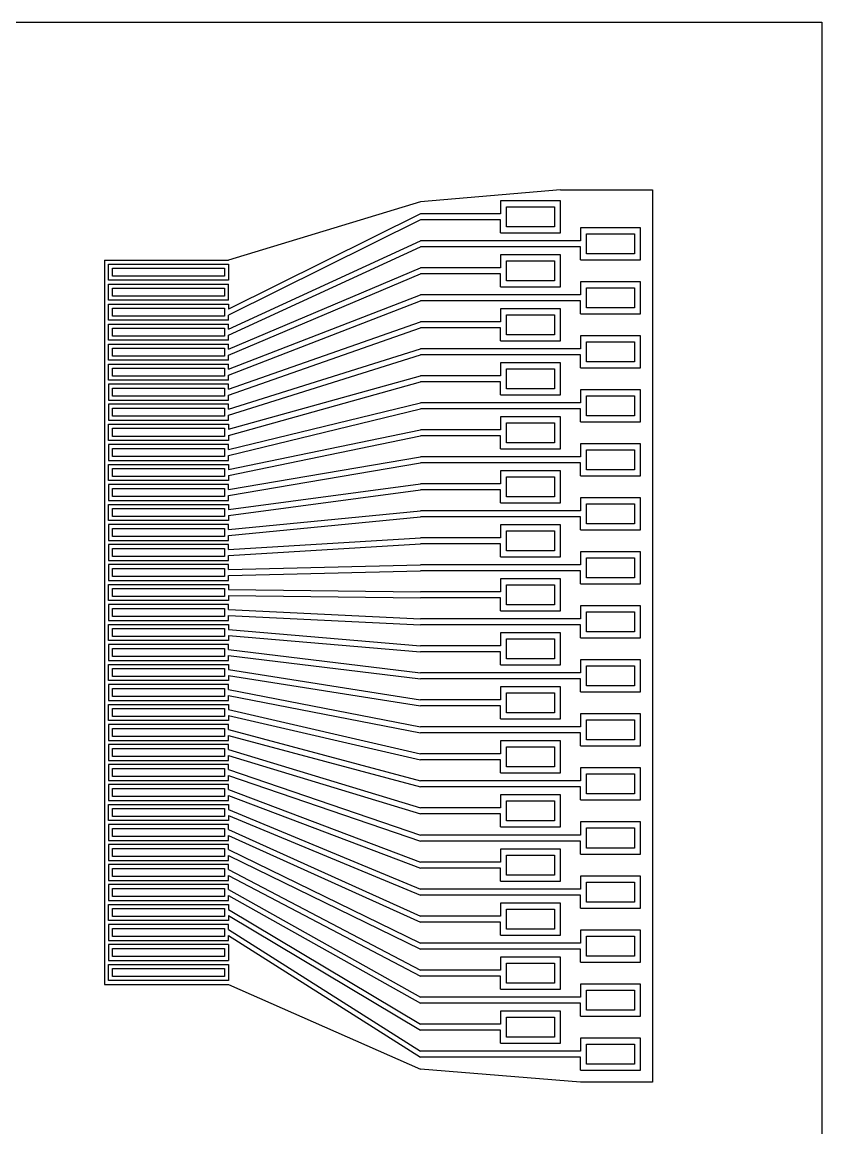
# Model space of a CAD drawing. Header units: inches. Extents: x 22 to 209, y 18 to 88.
# Drawn here: x 41.92 to 61.92, y 59.88 to 87.51 of the extents above; entities that cross this region are included whole.
import ezdxf

# ---------------------------------------------------------------- set-up
doc = ezdxf.new("R2010")
doc.units = ezdxf.units.IN
doc.header["$MEASUREMENT"] = 0
for name, color, linetype in [('Foil', 5, 'Continuous'), ('Hole', 1, 'Continuous'), ('Outline', 93, 'Continuous')]:
    doc.layers.add(name, color=color, linetype=linetype)

msp = doc.modelspace()

# ---------------------------------------------------------------- linework, layer by layer
at = {"layer": 'Foil'}
for p, q in [((21.92, 87.51), (61.92, 87.51)), ((61.92, 87.51), (61.92, 17.51)), ((55.383, 83.047), (53.883, 83.047)), ((53.883, 83.047), (53.883, 82.722)), ((55.383, 82.247), (55.383, 83.047)), ((51.883, 82.722), (47.083, 80.334)), ((53.883, 82.722), (51.883, 82.722)), ((51.883, 82.572), (47.083, 80.184)), ((53.883, 82.572), (51.883, 82.572)), ((53.883, 82.247), (53.883, 82.572)), ((57.383, 82.372), (55.883, 82.372)), ((55.883, 82.372), (55.883, 82.047)), ((57.383, 81.572), (57.383, 82.372)), ((53.883, 82.247), (55.383, 82.247)), ((47.083, 79.834), (51.883, 82.047)), ((47.083, 79.684), (51.883, 81.897)), ((55.883, 82.047), (51.883, 82.047)), ((55.883, 81.897), (51.883, 81.897)), ((55.883, 81.572), (55.883, 81.897)), ((55.383, 81.697), (53.883, 81.697)), ((53.883, 81.697), (53.883, 81.372)), ((55.383, 80.897), (55.383, 81.697)), ((55.883, 81.572), (57.383, 81.572)), ((44.083, 81.059), (44.083, 81.459)), ((44.083, 81.459), (47.083, 81.459)), ((47.083, 81.459), (47.083, 81.059)), ((47.083, 79.334), (51.883, 81.372)), ((53.883, 81.372), (51.883, 81.372)), ((47.083, 81.059), (44.083, 81.059)), ((47.083, 79.184), (51.883, 81.222)), ((53.883, 81.222), (51.883, 81.222)), ((53.883, 80.897), (53.883, 81.222)), ((57.383, 81.022), (55.883, 81.022)), ((55.883, 81.022), (55.883, 80.697)), ((57.383, 80.222), (57.383, 81.022)), ((44.083, 80.559), (44.083, 80.959)), ((44.083, 80.959), (47.083, 80.959)), ((47.083, 80.559), (47.083, 80.959)), ((47.083, 78.834), (51.883, 80.697)), ((55.883, 80.697), (51.883, 80.697)), ((53.883, 80.897), (55.383, 80.897)), ((47.083, 80.559), (44.083, 80.559)), ((44.083, 80.059), (44.083, 80.459)), ((44.083, 80.459), (47.083, 80.459)), ((47.083, 78.684), (51.883, 80.547)), ((47.083, 80.459), (47.083, 80.334)), ((55.883, 80.547), (51.883, 80.547)), ((55.883, 80.222), (55.883, 80.547)), ((47.083, 80.059), (47.083, 80.184)), ((55.383, 80.347), (53.883, 80.347)), ((53.883, 80.347), (53.883, 80.022)), ((55.383, 79.547), (55.383, 80.347)), ((55.883, 80.222), (57.383, 80.222)), ((47.083, 80.059), (44.083, 80.059)), ((44.083, 79.559), (44.083, 79.959)), ((44.083, 79.959), (47.083, 79.959)), ((47.083, 78.334), (51.883, 80.022)), ((47.083, 79.834), (47.083, 79.959)), ((47.083, 78.184), (51.883, 79.872)), ((53.883, 80.022), (51.883, 80.022)), ((53.883, 79.872), (51.883, 79.872)), ((53.883, 79.547), (53.883, 79.872)), ((47.083, 79.559), (47.083, 79.684)), ((57.383, 79.672), (55.883, 79.672)), ((55.883, 79.672), (55.883, 79.347)), ((57.383, 78.872), (57.383, 79.672)), ((47.083, 79.559), (44.083, 79.559)), ((44.083, 79.059), (44.083, 79.459)), ((44.083, 79.459), (47.083, 79.459)), ((47.083, 79.334), (47.083, 79.459)), ((47.083, 77.834), (51.883, 79.347)), ((55.883, 79.347), (51.883, 79.347)), ((53.883, 79.547), (55.383, 79.547)), ((47.083, 79.059), (44.083, 79.059)), ((47.083, 77.684), (51.883, 79.197)), ((47.083, 79.059), (47.083, 79.184)), ((55.883, 79.197), (51.883, 79.197)), ((55.883, 78.872), (55.883, 79.197)), ((44.083, 78.559), (44.083, 78.959)), ((44.083, 78.959), (47.083, 78.959)), ((47.083, 78.834), (47.083, 78.959)), ((55.383, 78.997), (53.883, 78.997)), ((53.883, 78.997), (53.883, 78.672)), ((55.383, 78.197), (55.383, 78.997)), ((55.883, 78.872), (57.383, 78.872)), ((47.083, 78.559), (44.083, 78.559)), ((47.083, 78.559), (47.083, 78.684)), ((47.083, 77.334), (51.883, 78.672)), ((47.083, 77.184), (51.883, 78.522)), ((53.883, 78.672), (51.883, 78.672)), ((53.883, 78.522), (51.883, 78.522)), ((53.883, 78.197), (53.883, 78.522)), ((47.083, 78.459), (44.083, 78.459)), ((44.083, 78.459), (44.083, 78.059)), ((47.083, 78.334), (47.083, 78.459)), ((53.883, 78.197), (55.383, 78.197)), ((57.383, 78.322), (55.883, 78.322)), ((55.883, 78.322), (55.883, 77.997)), ((57.383, 77.522), (57.383, 78.322)), ((44.083, 78.059), (47.083, 78.059)), ((47.083, 77.959), (44.083, 77.959)), ((44.083, 77.959), (44.083, 77.559)), ((47.083, 78.059), (47.083, 78.184)), ((47.083, 76.834), (51.883, 77.997)), ((47.083, 77.834), (47.083, 77.959)), ((55.883, 77.997), (51.883, 77.997)), ((47.083, 76.684), (51.883, 77.847)), ((47.083, 77.559), (47.083, 77.684)), ((55.883, 77.847), (51.883, 77.847)), ((55.383, 77.647), (53.883, 77.647)), ((53.883, 77.647), (53.883, 77.322)), ((55.383, 76.847), (55.383, 77.647)), ((55.883, 77.522), (55.883, 77.847)), ((44.083, 77.559), (47.083, 77.559)), ((44.083, 77.059), (44.083, 77.459)), ((44.083, 77.459), (47.083, 77.459)), ((47.083, 77.459), (47.083, 77.334)), ((55.883, 77.522), (57.383, 77.522)), ((47.083, 76.334), (51.883, 77.322)), ((47.083, 77.184), (47.083, 77.059)), ((47.083, 76.184), (51.883, 77.172)), ((53.883, 77.322), (51.883, 77.322)), ((53.883, 77.172), (51.883, 77.172)), ((53.883, 76.847), (53.883, 77.172)), ((47.083, 77.059), (44.083, 77.059)), ((47.083, 76.959), (44.083, 76.959)), ((44.083, 76.959), (44.083, 76.559)), ((47.083, 76.834), (47.083, 76.959)), ((53.883, 76.847), (55.383, 76.847)), ((57.383, 76.972), (55.883, 76.972)), ((55.883, 76.972), (55.883, 76.647)), ((57.383, 76.172), (57.383, 76.972)), ((44.083, 76.559), (47.083, 76.559)), ((47.083, 76.559), (47.083, 76.684)), ((47.083, 75.834), (51.883, 76.647)), ((55.883, 76.647), (51.883, 76.647)), ((44.083, 76.059), (44.083, 76.459)), ((44.083, 76.459), (47.083, 76.459)), ((47.083, 75.684), (51.883, 76.497)), ((47.083, 76.459), (47.083, 76.334)), ((55.883, 76.497), (51.883, 76.497)), ((55.383, 76.297), (53.883, 76.297)), ((53.883, 76.297), (53.883, 75.972)), ((55.383, 75.497), (55.383, 76.297)), ((55.883, 76.172), (55.883, 76.497)), ((47.083, 76.059), (44.083, 76.059)), ((47.083, 76.184), (47.083, 76.059)), ((55.883, 76.172), (57.383, 76.172)), ((47.083, 75.959), (44.083, 75.959)), ((44.083, 75.959), (44.083, 75.559)), ((47.083, 75.334), (51.883, 75.972)), ((47.083, 75.834), (47.083, 75.959)), ((47.083, 75.184), (51.883, 75.822)), ((53.883, 75.972), (51.883, 75.972)), ((53.883, 75.822), (51.883, 75.822)), ((53.883, 75.497), (53.883, 75.822)), ((44.083, 75.559), (47.083, 75.559)), ((44.083, 75.059), (44.083, 75.459)), ((44.083, 75.459), (47.083, 75.459)), ((47.083, 75.559), (47.083, 75.684)), ((47.083, 75.459), (47.083, 75.334)), ((53.883, 75.497), (55.383, 75.497)), ((57.383, 75.622), (55.883, 75.622)), ((55.883, 75.622), (55.883, 75.297)), ((57.383, 74.822), (57.383, 75.622)), ((47.083, 74.834), (51.883, 75.297)), ((47.083, 75.184), (47.083, 75.059)), ((55.883, 75.297), (51.883, 75.297)), ((47.083, 75.059), (44.083, 75.059)), ((47.083, 74.959), (44.083, 74.959)), ((44.083, 74.959), (44.083, 74.559)), ((47.083, 74.684), (51.883, 75.147)), ((47.083, 74.834), (47.083, 74.959)), ((55.883, 75.147), (51.883, 75.147)), ((55.383, 74.947), (53.883, 74.947)), ((53.883, 74.947), (53.883, 74.622)), ((55.383, 74.147), (55.383, 74.947)), ((55.883, 74.822), (55.883, 75.147)), ((47.083, 74.559), (47.083, 74.684)), ((47.083, 74.334), (51.883, 74.622)), ((53.883, 74.622), (51.883, 74.622)), ((55.883, 74.822), (57.383, 74.822)), ((44.083, 74.559), (47.083, 74.559)), ((47.083, 74.459), (44.083, 74.459)), ((44.083, 74.459), (44.083, 74.059)), ((47.083, 74.184), (51.883, 74.472)), ((47.083, 74.334), (47.083, 74.459)), ((53.883, 74.472), (51.883, 74.472)), ((53.883, 74.147), (53.883, 74.472)), ((44.083, 74.059), (47.083, 74.059)), ((47.083, 74.059), (47.083, 74.184)), ((53.883, 74.147), (55.383, 74.147)), ((57.383, 74.272), (55.883, 74.272)), ((55.883, 74.272), (55.883, 73.947)), ((57.383, 73.472), (57.383, 74.272)), ((47.083, 73.959), (44.083, 73.959)), ((44.083, 73.959), (44.083, 73.559)), ((47.083, 73.834), (47.083, 73.959)), ((47.083, 73.834), (51.883, 73.947)), ((47.083, 73.684), (51.883, 73.797)), ((55.883, 73.947), (51.883, 73.947)), ((55.883, 73.797), (51.883, 73.797)), ((55.883, 73.472), (55.883, 73.797)), ((44.083, 73.559), (47.083, 73.559)), ((47.083, 73.559), (47.083, 73.684)), ((55.383, 73.597), (53.883, 73.597)), ((53.883, 73.597), (53.883, 73.272)), ((55.383, 72.797), (55.383, 73.597)), ((44.083, 73.059), (44.083, 73.459)), ((44.083, 73.459), (47.083, 73.459)), ((47.083, 73.459), (47.083, 73.334)), ((47.083, 73.334), (51.883, 73.272)), ((53.883, 73.272), (51.883, 73.272)), ((55.883, 73.472), (57.383, 73.472)), ((47.083, 73.059), (44.083, 73.059)), ((47.083, 72.959), (44.083, 72.959)), ((44.083, 72.959), (44.083, 72.559)), ((47.083, 73.184), (47.083, 73.059)), ((47.083, 73.184), (51.883, 73.122)), ((47.083, 72.834), (47.083, 72.959)), ((53.883, 73.122), (51.883, 73.122)), ((53.883, 72.797), (53.883, 73.122)), ((47.083, 72.834), (51.883, 72.597)), ((47.083, 72.559), (47.083, 72.684)), ((47.083, 72.684), (51.883, 72.447)), ((53.883, 72.797), (55.383, 72.797)), ((57.383, 72.922), (55.883, 72.922)), ((55.883, 72.922), (55.883, 72.597)), ((57.383, 72.122), (57.383, 72.922)), ((44.083, 72.559), (47.083, 72.559)), ((44.083, 72.059), (44.083, 72.459)), ((44.083, 72.459), (47.083, 72.459)), ((47.083, 72.459), (47.083, 72.334)), ((55.883, 72.597), (51.883, 72.597)), ((55.883, 72.447), (51.883, 72.447)), ((55.883, 72.122), (55.883, 72.447)), ((47.083, 72.334), (51.883, 71.922)), ((47.083, 72.184), (47.083, 72.059)), ((47.083, 72.184), (51.883, 71.772)), ((55.383, 72.247), (53.883, 72.247)), ((53.883, 72.247), (53.883, 71.922)), ((55.383, 71.447), (55.383, 72.247)), ((55.883, 72.122), (57.383, 72.122)), ((47.083, 72.059), (44.083, 72.059)), ((47.083, 71.959), (44.083, 71.959)), ((44.083, 71.959), (44.083, 71.559)), ((47.083, 71.834), (47.083, 71.959)), ((53.883, 71.922), (51.883, 71.922)), ((47.083, 71.834), (51.883, 71.247)), ((47.083, 71.559), (47.083, 71.684)), ((47.083, 71.684), (51.883, 71.097)), ((53.883, 71.772), (51.883, 71.772)), ((53.883, 71.447), (53.883, 71.772)), ((57.383, 71.572), (55.883, 71.572)), ((55.883, 71.572), (55.883, 71.247)), ((57.383, 70.772), (57.383, 71.572)), ((44.083, 71.559), (47.083, 71.559)), ((44.083, 71.059), (44.083, 71.459)), ((44.083, 71.459), (47.083, 71.459)), ((47.083, 71.459), (47.083, 71.334)), ((47.083, 71.334), (51.883, 70.572)), ((53.883, 71.447), (55.383, 71.447)), ((47.083, 71.059), (44.083, 71.059)), ((47.083, 71.184), (47.083, 71.059)), ((47.083, 71.184), (51.883, 70.422)), ((55.883, 71.247), (51.883, 71.247)), ((55.883, 71.097), (51.883, 71.097)), ((55.883, 70.772), (55.883, 71.097)), ((47.083, 70.959), (44.083, 70.959)), ((44.083, 70.959), (44.083, 70.559)), ((47.083, 70.834), (47.083, 70.959)), ((47.083, 70.834), (51.883, 69.897)), ((55.383, 70.897), (53.883, 70.897)), ((53.883, 70.897), (53.883, 70.572)), ((55.383, 70.097), (55.383, 70.897)), ((55.883, 70.772), (57.383, 70.772)), ((44.083, 70.559), (47.083, 70.559)), ((47.083, 70.559), (47.083, 70.684)), ((47.083, 70.684), (51.883, 69.747)), ((53.883, 70.572), (51.883, 70.572)), ((44.083, 70.059), (44.083, 70.459)), ((44.083, 70.459), (47.083, 70.459)), ((47.083, 70.459), (47.083, 70.334)), ((47.083, 70.334), (51.883, 69.222)), ((47.083, 70.184), (47.083, 70.059)), ((47.083, 70.184), (51.883, 69.072)), ((53.883, 70.422), (51.883, 70.422)), ((53.883, 70.097), (53.883, 70.422)), ((57.383, 70.222), (55.883, 70.222)), ((55.883, 70.222), (55.883, 69.897)), ((57.383, 69.422), (57.383, 70.222)), ((47.083, 70.059), (44.083, 70.059)), ((47.083, 69.959), (44.083, 69.959)), ((44.083, 69.959), (44.083, 69.559)), ((47.083, 69.834), (47.083, 69.959)), ((53.883, 70.097), (55.383, 70.097)), ((47.083, 69.834), (51.883, 68.547)), ((47.083, 69.559), (47.083, 69.684)), ((47.083, 69.684), (51.883, 68.397)), ((55.883, 69.897), (51.883, 69.897)), ((55.883, 69.747), (51.883, 69.747)), ((55.883, 69.422), (55.883, 69.747)), ((44.083, 69.559), (47.083, 69.559)), ((47.083, 69.459), (44.083, 69.459)), ((44.083, 69.459), (44.083, 69.059)), ((47.083, 69.334), (47.083, 69.459)), ((55.383, 69.547), (53.883, 69.547)), ((53.883, 69.547), (53.883, 69.222)), ((55.383, 68.747), (55.383, 69.547)), ((55.883, 69.422), (57.383, 69.422)), ((47.083, 69.334), (51.883, 67.872)), ((47.083, 69.059), (47.083, 69.184)), ((47.083, 69.184), (51.883, 67.722)), ((53.883, 69.222), (51.883, 69.222)), ((44.083, 69.059), (47.083, 69.059)), ((47.083, 68.959), (44.083, 68.959)), ((44.083, 68.959), (44.083, 68.559)), ((47.083, 68.834), (47.083, 68.959)), ((47.083, 68.834), (51.883, 67.197)), ((53.883, 69.072), (51.883, 69.072)), ((53.883, 68.747), (53.883, 69.072)), ((57.383, 68.872), (55.883, 68.872)), ((55.883, 68.872), (55.883, 68.547)), ((57.383, 68.072), (57.383, 68.872)), ((44.083, 68.559), (47.083, 68.559)), ((47.083, 68.559), (47.083, 68.684)), ((47.083, 68.684), (51.883, 67.047)), ((55.883, 68.547), (51.883, 68.547)), ((53.883, 68.747), (55.383, 68.747)), ((47.083, 68.459), (44.083, 68.459)), ((44.083, 68.459), (44.083, 68.059)), ((47.083, 68.334), (47.083, 68.459)), ((47.083, 68.334), (51.883, 66.522)), ((55.883, 68.397), (51.883, 68.397)), ((55.883, 68.072), (55.883, 68.397)), ((44.083, 68.059), (47.083, 68.059)), ((47.083, 68.059), (47.083, 68.184)), ((47.083, 68.184), (51.883, 66.372)), ((55.383, 68.197), (53.883, 68.197)), ((53.883, 68.197), (53.883, 67.872)), ((55.383, 67.397), (55.383, 68.197)), ((55.883, 68.072), (57.383, 68.072)), ((44.083, 67.559), (44.083, 67.959)), ((44.083, 67.959), (47.083, 67.959)), ((47.083, 67.959), (47.083, 67.834)), ((47.083, 67.834), (51.883, 65.847)), ((53.883, 67.872), (51.883, 67.872)), ((53.883, 67.722), (51.883, 67.722)), ((53.883, 67.397), (53.883, 67.722)), ((47.083, 67.559), (44.083, 67.559)), ((47.083, 67.459), (44.083, 67.459)), ((44.083, 67.459), (44.083, 67.059)), ((47.083, 67.684), (47.083, 67.559)), ((47.083, 67.684), (51.883, 65.697)), ((47.083, 67.334), (47.083, 67.459)), ((57.383, 67.522), (55.883, 67.522)), ((55.883, 67.522), (55.883, 67.197)), ((57.383, 66.722), (57.383, 67.522)), ((47.083, 67.334), (51.883, 65.172)), ((47.083, 67.059), (47.083, 67.184)), ((47.083, 67.184), (51.883, 65.022)), ((55.883, 67.197), (51.883, 67.197)), ((53.883, 67.397), (55.383, 67.397)), ((44.083, 67.059), (47.083, 67.059)), ((47.083, 66.959), (44.083, 66.959)), ((44.083, 66.959), (44.083, 66.559)), ((47.083, 66.834), (47.083, 66.959)), ((55.883, 67.047), (51.883, 67.047)), ((55.883, 66.722), (55.883, 67.047)), ((47.083, 66.834), (51.883, 64.497)), ((47.083, 66.559), (47.083, 66.684)), ((47.083, 66.684), (51.883, 64.347)), ((55.383, 66.847), (53.883, 66.847)), ((53.883, 66.847), (53.883, 66.522)), ((55.383, 66.047), (55.383, 66.847)), ((55.883, 66.722), (57.383, 66.722)), ((44.083, 66.559), (47.083, 66.559)), ((47.083, 66.459), (44.083, 66.459)), ((44.083, 66.459), (44.083, 66.059)), ((47.083, 66.334), (47.083, 66.459)), ((47.083, 66.334), (51.883, 63.822)), ((53.883, 66.522), (51.883, 66.522)), ((53.883, 66.372), (51.883, 66.372)), ((53.883, 66.047), (53.883, 66.372)), ((44.083, 66.059), (47.083, 66.059)), ((47.083, 66.059), (47.083, 66.184)), ((47.083, 66.184), (51.883, 63.672)), ((53.883, 66.047), (55.383, 66.047)), ((57.383, 66.172), (55.883, 66.172)), ((55.883, 66.172), (55.883, 65.847)), ((57.383, 65.372), (57.383, 66.172)), ((47.083, 65.959), (44.083, 65.959)), ((44.083, 65.959), (44.083, 65.559)), ((47.083, 65.834), (47.083, 65.959)), ((47.083, 65.834), (51.883, 63.147)), ((55.883, 65.847), (51.883, 65.847)), ((44.083, 65.559), (47.083, 65.559)), ((47.083, 65.559), (47.083, 65.684)), ((47.083, 65.684), (51.883, 62.997)), ((55.883, 65.697), (51.883, 65.697)), ((55.383, 65.497), (53.883, 65.497)), ((53.883, 65.497), (53.883, 65.172)), ((55.383, 64.697), (55.383, 65.497)), ((55.883, 65.372), (55.883, 65.697)), ((44.083, 65.059), (44.083, 65.459)), ((44.083, 65.459), (47.083, 65.459)), ((47.083, 65.459), (47.083, 65.334)), ((47.083, 65.334), (51.883, 62.472)), ((55.883, 65.372), (57.383, 65.372)), ((47.083, 65.059), (44.083, 65.059)), ((47.083, 64.959), (44.083, 64.959)), ((44.083, 64.959), (44.083, 64.559)), ((47.083, 65.184), (47.083, 65.059)), ((47.083, 65.184), (51.883, 62.322)), ((47.083, 64.834), (47.083, 64.959)), ((53.883, 65.172), (51.883, 65.172)), ((53.883, 65.022), (51.883, 65.022)), ((53.883, 64.697), (53.883, 65.022)), ((47.083, 64.834), (51.883, 61.797)), ((47.083, 64.559), (47.083, 64.684)), ((47.083, 64.684), (51.883, 61.647)), ((53.883, 64.697), (55.383, 64.697)), ((57.383, 64.822), (55.883, 64.822)), ((55.883, 64.822), (55.883, 64.497)), ((57.383, 64.022), (57.383, 64.822)), ((44.083, 64.559), (47.083, 64.559)), ((47.083, 64.459), (44.083, 64.459)), ((44.083, 64.459), (44.083, 64.059)), ((47.083, 64.459), (47.083, 64.059)), ((55.883, 64.497), (51.883, 64.497)), ((55.883, 64.347), (51.883, 64.347)), ((55.383, 64.147), (53.883, 64.147)), ((53.883, 64.147), (53.883, 63.822)), ((55.383, 63.347), (55.383, 64.147)), ((55.883, 64.022), (55.883, 64.347)), ((44.083, 64.059), (47.083, 64.059)), ((44.083, 63.559), (44.083, 63.959)), ((44.083, 63.959), (47.083, 63.959)), ((47.083, 63.959), (47.083, 63.559)), ((55.883, 64.022), (57.383, 64.022)), ((47.083, 63.559), (44.083, 63.559)), ((53.883, 63.822), (51.883, 63.822)), ((53.883, 63.672), (51.883, 63.672)), ((53.883, 63.347), (53.883, 63.672)), ((53.883, 63.347), (55.383, 63.347)), ((57.383, 63.472), (55.883, 63.472)), ((55.883, 63.472), (55.883, 63.147)), ((57.383, 62.672), (57.383, 63.472)), ((55.883, 63.147), (51.883, 63.147)), ((55.883, 62.997), (51.883, 62.997)), ((55.383, 62.797), (53.883, 62.797)), ((53.883, 62.797), (53.883, 62.472)), ((55.383, 61.997), (55.383, 62.797)), ((55.883, 62.672), (55.883, 62.997)), ((53.883, 62.472), (51.883, 62.472)), ((55.883, 62.672), (57.383, 62.672)), ((53.883, 62.322), (51.883, 62.322)), ((53.883, 61.997), (53.883, 62.322)), ((53.883, 61.997), (55.383, 61.997)), ((57.383, 62.122), (55.883, 62.122)), ((55.883, 62.122), (55.883, 61.797)), ((57.383, 61.322), (57.383, 62.122)), ((55.883, 61.797), (51.883, 61.797)), ((55.883, 61.647), (51.883, 61.647)), ((55.883, 61.322), (55.883, 61.647)), ((55.883, 61.322), (57.383, 61.322))]:
    msp.add_line(p, q, dxfattribs=at)
at = {"layer": 'Hole'}
for p, q in [((21.92, 87.51), (61.92, 87.51)), ((61.92, 87.51), (61.92, 17.51)), ((54.033, 82.397), (54.033, 82.897)), ((54.033, 82.897), (55.233, 82.897)), ((55.233, 82.897), (55.233, 82.397)), ((55.233, 82.397), (54.033, 82.397)), ((56.033, 81.722), (56.033, 82.222)), ((56.033, 82.222), (57.233, 82.222)), ((57.233, 82.222), (57.233, 81.722)), ((54.033, 81.047), (54.033, 81.547)), ((54.033, 81.547), (55.233, 81.547)), ((55.233, 81.547), (55.233, 81.047)), ((57.233, 81.722), (56.033, 81.722)), ((44.183, 81.159), (44.183, 81.359)), ((44.183, 81.359), (46.983, 81.359)), ((46.983, 81.359), (46.983, 81.159)), ((46.983, 81.159), (44.183, 81.159)), ((55.233, 81.047), (54.033, 81.047)), ((44.183, 80.659), (44.183, 80.859)), ((44.183, 80.859), (46.983, 80.859)), ((46.983, 80.859), (46.983, 80.659)), ((56.033, 80.372), (56.033, 80.872)), ((56.033, 80.872), (57.233, 80.872)), ((57.233, 80.872), (57.233, 80.372)), ((46.983, 80.659), (44.183, 80.659)), ((44.183, 80.159), (44.183, 80.359)), ((44.183, 80.359), (46.983, 80.359)), ((46.983, 80.159), (44.183, 80.159)), ((46.983, 80.359), (46.983, 80.159)), ((54.033, 79.697), (54.033, 80.197)), ((54.033, 80.197), (55.233, 80.197)), ((55.233, 80.197), (55.233, 79.697)), ((57.233, 80.372), (56.033, 80.372)), ((44.183, 79.659), (44.183, 79.859)), ((44.183, 79.859), (46.983, 79.859)), ((46.983, 79.859), (46.983, 79.659)), ((46.983, 79.659), (44.183, 79.659)), ((55.233, 79.697), (54.033, 79.697)), ((44.183, 79.159), (44.183, 79.359)), ((44.183, 79.359), (46.983, 79.359)), ((46.983, 79.359), (46.983, 79.159)), ((56.033, 79.022), (56.033, 79.522)), ((56.033, 79.522), (57.233, 79.522)), ((57.233, 79.522), (57.233, 79.022)), ((46.983, 79.159), (44.183, 79.159)), ((44.183, 78.659), (44.183, 78.859)), ((44.183, 78.859), (46.983, 78.859)), ((46.983, 78.859), (46.983, 78.659)), ((54.033, 78.347), (54.033, 78.847)), ((54.033, 78.847), (55.233, 78.847)), ((55.233, 78.847), (55.233, 78.347)), ((57.233, 79.022), (56.033, 79.022)), ((46.983, 78.659), (44.183, 78.659)), ((44.183, 78.159), (44.183, 78.359)), ((44.183, 78.359), (46.983, 78.359)), ((46.983, 78.359), (46.983, 78.159)), ((55.233, 78.347), (54.033, 78.347)), ((46.983, 78.159), (44.183, 78.159)), ((56.033, 77.672), (56.033, 78.172)), ((56.033, 78.172), (57.233, 78.172)), ((57.233, 78.172), (57.233, 77.672)), ((44.183, 77.659), (44.183, 77.859)), ((44.183, 77.859), (46.983, 77.859)), ((46.983, 77.659), (44.183, 77.659)), ((46.983, 77.859), (46.983, 77.659)), ((57.233, 77.672), (56.033, 77.672)), ((54.033, 76.997), (54.033, 77.497)), ((54.033, 77.497), (55.233, 77.497)), ((55.233, 77.497), (55.233, 76.997)), ((44.183, 77.159), (44.183, 77.359)), ((44.183, 77.359), (46.983, 77.359)), ((46.983, 77.159), (44.183, 77.159)), ((46.983, 77.359), (46.983, 77.159)), ((44.183, 76.659), (44.183, 76.859)), ((44.183, 76.859), (46.983, 76.859)), ((46.983, 76.859), (46.983, 76.659)), ((55.233, 76.997), (54.033, 76.997)), ((56.033, 76.322), (56.033, 76.822)), ((56.033, 76.822), (57.233, 76.822)), ((57.233, 76.822), (57.233, 76.322)), ((46.983, 76.659), (44.183, 76.659)), ((44.183, 76.159), (44.183, 76.359)), ((44.183, 76.359), (46.983, 76.359)), ((46.983, 76.359), (46.983, 76.159)), ((57.233, 76.322), (56.033, 76.322)), ((46.983, 76.159), (44.183, 76.159)), ((54.033, 75.647), (54.033, 76.147)), ((54.033, 76.147), (55.233, 76.147)), ((55.233, 76.147), (55.233, 75.647)), ((44.183, 75.659), (44.183, 75.859)), ((44.183, 75.859), (46.983, 75.859)), ((46.983, 75.859), (46.983, 75.659)), ((46.983, 75.659), (44.183, 75.659)), ((55.233, 75.647), (54.033, 75.647)), ((56.033, 74.972), (56.033, 75.472)), ((56.033, 75.472), (57.233, 75.472)), ((57.233, 75.472), (57.233, 74.972)), ((44.183, 75.159), (44.183, 75.359)), ((44.183, 75.359), (46.983, 75.359)), ((46.983, 75.159), (44.183, 75.159)), ((46.983, 75.359), (46.983, 75.159)), ((57.233, 74.972), (56.033, 74.972)), ((44.183, 74.659), (44.183, 74.859)), ((44.183, 74.859), (46.983, 74.859)), ((46.983, 74.659), (44.183, 74.659)), ((46.983, 74.859), (46.983, 74.659)), ((54.033, 74.297), (54.033, 74.797)), ((54.033, 74.797), (55.233, 74.797)), ((55.233, 74.797), (55.233, 74.297)), ((44.183, 74.159), (44.183, 74.359)), ((44.183, 74.359), (46.983, 74.359)), ((46.983, 74.359), (46.983, 74.159)), ((46.983, 74.159), (44.183, 74.159)), ((55.233, 74.297), (54.033, 74.297)), ((56.033, 73.622), (56.033, 74.122)), ((56.033, 74.122), (57.233, 74.122)), ((57.233, 74.122), (57.233, 73.622)), ((44.183, 73.659), (44.183, 73.859)), ((44.183, 73.859), (46.983, 73.859)), ((46.983, 73.859), (46.983, 73.659)), ((46.983, 73.659), (44.183, 73.659)), ((57.233, 73.622), (56.033, 73.622)), ((44.183, 73.159), (44.183, 73.359)), ((44.183, 73.359), (46.983, 73.359)), ((46.983, 73.359), (46.983, 73.159)), ((54.033, 72.947), (54.033, 73.447)), ((54.033, 73.447), (55.233, 73.447)), ((55.233, 73.447), (55.233, 72.947)), ((46.983, 73.159), (44.183, 73.159)), ((55.233, 72.947), (54.033, 72.947)), ((44.183, 72.659), (44.183, 72.859)), ((44.183, 72.859), (46.983, 72.859)), ((46.983, 72.859), (46.983, 72.659)), ((56.033, 72.272), (56.033, 72.772)), ((56.033, 72.772), (57.233, 72.772)), ((57.233, 72.772), (57.233, 72.272)), ((46.983, 72.659), (44.183, 72.659)), ((44.183, 72.159), (44.183, 72.359)), ((44.183, 72.359), (46.983, 72.359)), ((46.983, 72.159), (44.183, 72.159)), ((46.983, 72.359), (46.983, 72.159)), ((57.233, 72.272), (56.033, 72.272)), ((44.183, 71.659), (44.183, 71.859)), ((44.183, 71.859), (46.983, 71.859)), ((46.983, 71.859), (46.983, 71.659)), ((54.033, 71.597), (54.033, 72.097)), ((54.033, 72.097), (55.233, 72.097)), ((55.233, 72.097), (55.233, 71.597)), ((46.983, 71.659), (44.183, 71.659)), ((55.233, 71.597), (54.033, 71.597)), ((44.183, 71.159), (44.183, 71.359)), ((44.183, 71.359), (46.983, 71.359)), ((46.983, 71.359), (46.983, 71.159)), ((56.033, 70.922), (56.033, 71.422)), ((56.033, 71.422), (57.233, 71.422)), ((57.233, 71.422), (57.233, 70.922)), ((46.983, 71.159), (44.183, 71.159)), ((44.183, 70.659), (44.183, 70.859)), ((44.183, 70.859), (46.983, 70.859)), ((46.983, 70.859), (46.983, 70.659)), ((54.033, 70.247), (54.033, 70.747)), ((54.033, 70.747), (55.233, 70.747)), ((55.233, 70.747), (55.233, 70.247)), ((57.233, 70.922), (56.033, 70.922)), ((46.983, 70.659), (44.183, 70.659)), ((44.183, 70.159), (44.183, 70.359)), ((44.183, 70.359), (46.983, 70.359)), ((46.983, 70.359), (46.983, 70.159)), ((55.233, 70.247), (54.033, 70.247)), ((46.983, 70.159), (44.183, 70.159)), ((56.033, 69.572), (56.033, 70.072)), ((56.033, 70.072), (57.233, 70.072)), ((57.233, 70.072), (57.233, 69.572)), ((44.183, 69.659), (44.183, 69.859)), ((44.183, 69.859), (46.983, 69.859)), ((46.983, 69.659), (44.183, 69.659)), ((46.983, 69.859), (46.983, 69.659)), ((44.183, 69.159), (44.183, 69.359)), ((44.183, 69.359), (46.983, 69.359)), ((46.983, 69.359), (46.983, 69.159)), ((54.033, 68.897), (54.033, 69.397)), ((54.033, 69.397), (55.233, 69.397)), ((55.233, 69.397), (55.233, 68.897)), ((57.233, 69.572), (56.033, 69.572)), ((46.983, 69.159), (44.183, 69.159)), ((44.183, 68.659), (44.183, 68.859)), ((44.183, 68.859), (46.983, 68.859)), ((46.983, 68.859), (46.983, 68.659)), ((55.233, 68.897), (54.033, 68.897)), ((46.983, 68.659), (44.183, 68.659)), ((56.033, 68.222), (56.033, 68.722)), ((56.033, 68.722), (57.233, 68.722)), ((57.233, 68.722), (57.233, 68.222)), ((44.183, 68.159), (44.183, 68.359)), ((44.183, 68.359), (46.983, 68.359)), ((46.983, 68.359), (46.983, 68.159)), ((46.983, 68.159), (44.183, 68.159)), ((54.033, 67.547), (54.033, 68.047)), ((54.033, 68.047), (55.233, 68.047)), ((55.233, 68.047), (55.233, 67.547)), ((57.233, 68.222), (56.033, 68.222)), ((44.183, 67.659), (44.183, 67.859)), ((44.183, 67.859), (46.983, 67.859)), ((46.983, 67.859), (46.983, 67.659)), ((46.983, 67.659), (44.183, 67.659)), ((55.233, 67.547), (54.033, 67.547)), ((44.183, 67.159), (44.183, 67.359)), ((44.183, 67.359), (46.983, 67.359)), ((46.983, 67.159), (44.183, 67.159)), ((46.983, 67.359), (46.983, 67.159)), ((56.033, 66.872), (56.033, 67.372)), ((56.033, 67.372), (57.233, 67.372)), ((57.233, 67.372), (57.233, 66.872)), ((57.233, 66.872), (56.033, 66.872)), ((44.183, 66.659), (44.183, 66.859)), ((44.183, 66.859), (46.983, 66.859)), ((46.983, 66.659), (44.183, 66.659)), ((46.983, 66.859), (46.983, 66.659)), ((54.033, 66.197), (54.033, 66.697)), ((54.033, 66.697), (55.233, 66.697)), ((55.233, 66.697), (55.233, 66.197)), ((44.183, 66.159), (44.183, 66.359)), ((44.183, 66.359), (46.983, 66.359)), ((46.983, 66.359), (46.983, 66.159)), ((46.983, 66.159), (44.183, 66.159)), ((55.233, 66.197), (54.033, 66.197)), ((44.183, 65.659), (44.183, 65.859)), ((44.183, 65.859), (46.983, 65.859)), ((46.983, 65.859), (46.983, 65.659)), ((56.033, 65.522), (56.033, 66.022)), ((56.033, 66.022), (57.233, 66.022)), ((57.233, 66.022), (57.233, 65.522)), ((46.983, 65.659), (44.183, 65.659)), ((57.233, 65.522), (56.033, 65.522)), ((44.183, 65.159), (44.183, 65.359)), ((44.183, 65.359), (46.983, 65.359)), ((46.983, 65.359), (46.983, 65.159)), ((54.033, 64.847), (54.033, 65.347)), ((54.033, 65.347), (55.233, 65.347)), ((55.233, 65.347), (55.233, 64.847)), ((46.983, 65.159), (44.183, 65.159)), ((44.183, 64.659), (44.183, 64.859)), ((44.183, 64.859), (46.983, 64.859)), ((46.983, 64.659), (44.183, 64.659)), ((46.983, 64.859), (46.983, 64.659)), ((55.233, 64.847), (54.033, 64.847)), ((56.033, 64.172), (56.033, 64.672)), ((56.033, 64.672), (57.233, 64.672)), ((57.233, 64.672), (57.233, 64.172)), ((44.183, 64.159), (44.183, 64.359)), ((44.183, 64.359), (46.983, 64.359)), ((46.983, 64.159), (44.183, 64.159)), ((46.983, 64.359), (46.983, 64.159)), ((57.233, 64.172), (56.033, 64.172)), ((44.183, 63.659), (44.183, 63.859)), ((44.183, 63.859), (46.983, 63.859)), ((46.983, 63.859), (46.983, 63.659)), ((54.033, 63.497), (54.033, 63.997)), ((54.033, 63.997), (55.233, 63.997)), ((55.233, 63.997), (55.233, 63.497)), ((46.983, 63.659), (44.183, 63.659)), ((55.233, 63.497), (54.033, 63.497)), ((56.033, 62.822), (56.033, 63.322)), ((56.033, 63.322), (57.233, 63.322)), ((57.233, 63.322), (57.233, 62.822)), ((57.233, 62.822), (56.033, 62.822)), ((54.033, 62.147), (54.033, 62.647)), ((54.033, 62.647), (55.233, 62.647)), ((55.233, 62.647), (55.233, 62.147)), ((55.233, 62.147), (54.033, 62.147)), ((56.033, 61.472), (56.033, 61.972)), ((56.033, 61.972), (57.233, 61.972)), ((57.233, 61.972), (57.233, 61.472)), ((57.233, 61.472), (56.033, 61.472))]:
    msp.add_line(p, q, dxfattribs=at)
at = {"layer": 'Outline'}
for p, q in [((21.92, 87.51), (61.92, 87.51)), ((61.92, 87.51), (61.92, 17.51)), ((55.383, 83.322), (51.883, 83.022)), ((55.383, 83.322), (57.683, 83.322)), ((57.683, 83.322), (57.683, 82.372)), ((51.883, 83.022), (47.083, 81.559)), ((57.683, 82.372), (57.683, 61.322)), ((43.983, 81.559), (47.083, 81.559)), ((43.983, 81.559), (43.983, 63.459)), ((43.983, 63.459), (47.083, 63.459)), ((47.083, 63.459), (51.883, 61.347)), ((55.883, 61.022), (51.883, 61.347)), ((57.683, 61.322), (57.683, 61.022)), ((57.683, 61.022), (55.883, 61.022))]:
    msp.add_line(p, q, dxfattribs=at)

doc.saveas('drawing.dxf')
